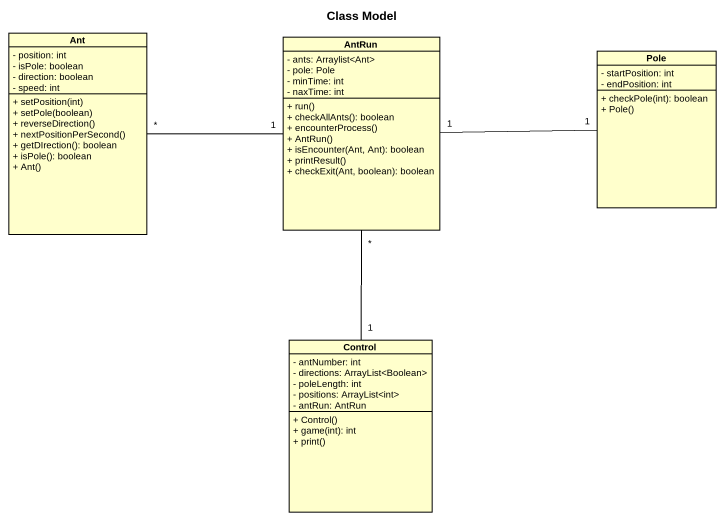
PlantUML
@startuml
title Class Model
hide circle
hide empty members
skinparam classAttributeIconSize 0
class Ant {
  - position: int
  - isPole: boolean
  - direction: boolean
  - speed: int
  + setPosition(int)
  + setPole(boolean)
  + reverseDirection()
  + nextPositionPerSecond()
  + getDIrection(): boolean
  + isPole(): boolean
  + Ant()
}
class AntRun {
  - ants: Arraylist<Ant>
  - pole: Pole
  - minTime: int
  - naxTime: int
  + run()
  + checkAllAnts(): boolean
  + encounterProcess()
  + AntRun()
  + isEncounter(Ant, Ant): boolean
  + printResult()
  + checkExit(Ant, boolean): boolean
}
class Pole {
  - startPosition: int
  - endPosition: int
  + checkPole(int): boolean
  + Pole()
}
class "Control" as Control_ {
  - antNumber: int
  - directions: ArrayList<Boolean>
  - poleLength: int
  - positions: ArrayList<int>
  - antRun: AntRun
  + Control()
  + game(int): int
  + print()
}
Ant "*" -right- "1" AntRun
AntRun "1" -right- "1" Pole
AntRun "*" -- "1" Control_
@enduml
